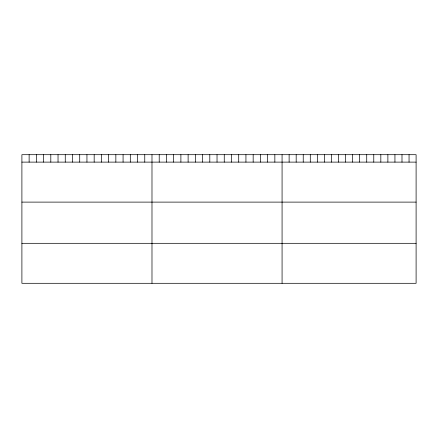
<?xml version="1.0" encoding="UTF-8"?>
<svg xmlns="http://www.w3.org/2000/svg" width="438" height="438" viewBox="0 0 438 438"><rect width="100%" height="100%" fill="white"/><g stroke="black" fill="none" stroke-linecap="round" stroke-linejoin="round"><path stroke-width="0.66" d="M416.1 162.115L416.1 283.304L21.9 283.304L21.9 154.696L416.1 154.696L416.1 162.115L21.9 162.115M21.9 202.11L416.1 202.11M21.9 243.314L416.1 243.314M409.048 154.696L409.048 162.115M401.991 154.696L401.991 162.115M394.939 154.696L394.939 162.115M387.882 154.696L387.882 162.115M380.83 154.696L380.83 162.115M373.773 154.696L373.773 162.115M366.721 154.696L366.721 162.115M359.669 154.696L359.669 162.115M352.612 154.696L352.612 162.115M345.56 154.696L345.56 162.115M338.503 154.696L338.503 162.115M331.451 154.696L331.451 162.115M324.399 154.696L324.399 162.115M317.342 154.696L317.342 162.115M310.29 154.696L310.29 162.115M303.233 154.696L303.233 162.115M296.181 154.696L296.181 162.115M289.124 154.696L289.124 162.115M282.072 154.696L282.072 283.304M274.845 154.696L274.845 162.115M267.618 154.696L267.618 162.115M260.391 154.696L260.391 162.115M253.164 154.696L253.164 162.115M245.937 154.696L245.937 162.115M238.71 154.696L238.71 162.115M231.483 154.696L231.483 162.115M224.256 154.696L224.256 162.115M217.029 154.696L217.029 162.115M209.802 154.696L209.802 162.115M202.575 154.696L202.575 162.115M195.348 154.696L195.348 162.115M188.121 154.696L188.121 162.115M180.894 154.696L180.894 162.115M173.667 154.696L173.667 162.115M166.44 154.696L166.44 162.115M159.213 154.696L159.213 162.115M151.986 154.696L151.986 283.304M144.759 154.696L144.759 162.115M137.532 154.696L137.532 162.115M130.305 154.696L130.305 162.115M123.078 154.696L123.078 162.115M115.851 154.696L115.851 162.115M108.624 154.696L108.624 162.115M101.397 154.696L101.397 162.115M94.17 154.696L94.17 162.115M86.943 154.696L86.943 162.115M79.716 154.696L79.716 162.115M72.489 154.696L72.489 162.115M65.262 154.696L65.262 162.115M58.035 154.696L58.035 162.115M50.808 154.696L50.808 162.115M43.581 154.696L43.581 162.115M36.354 154.696L36.354 162.115M29.127 154.696L29.127 162.115"/></g></svg>
